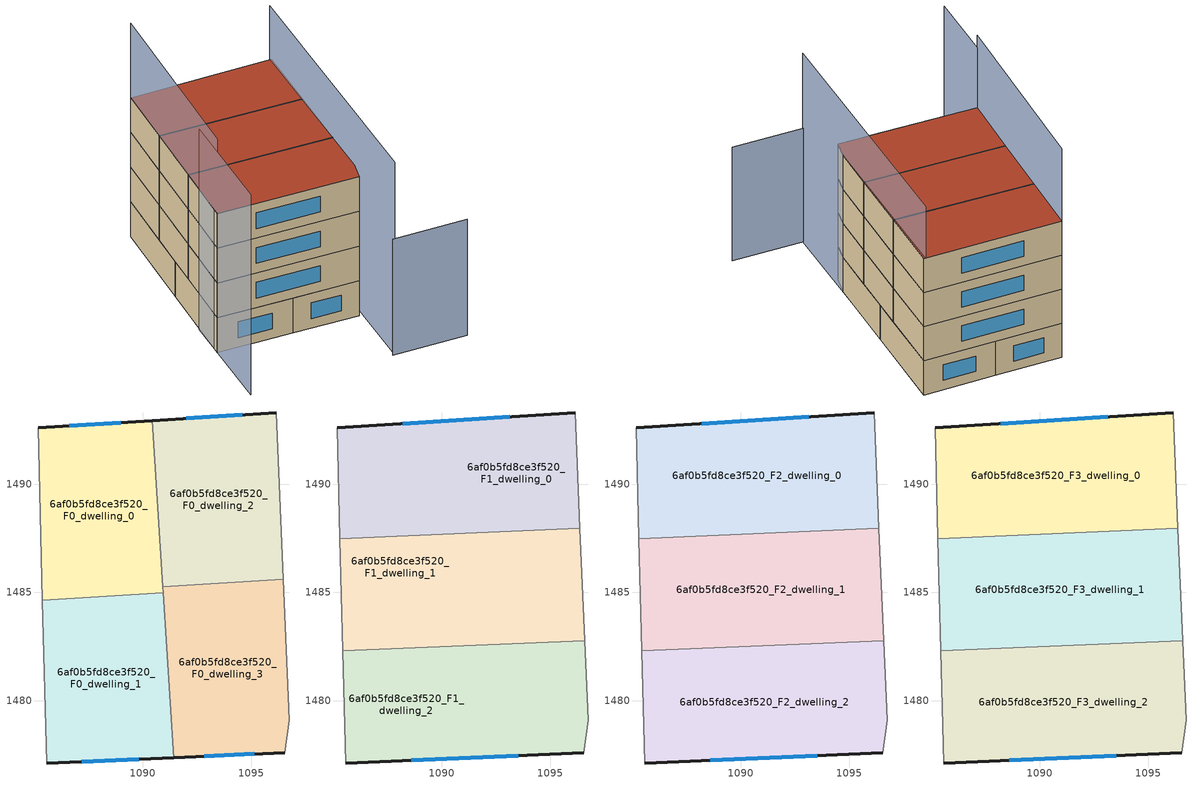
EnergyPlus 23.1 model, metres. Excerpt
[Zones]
6af0b5fd8ce3f520_F0_dwelling_0
 floor ground (EU_floor_Construction): 1090.44,1492.95 1090.94,1484.98 1085.35,1484.63 1085.15,1492.61 z0
 wall outside (EU_wall_Construction): 1090.44,1492.95 1085.15,1492.61 z0:3
 wall to 6af0b5fd8ce3f520_F0_dwelling_1 (EU_wall_Construction): 1085.35,1484.63 1090.94,1484.98 z0:3
 wall adiabatic (EU_wall_Construction): 1085.15,1492.61 1085.35,1484.63 z0:3
 wall to 6af0b5fd8ce3f520_F0_dwelling_2 (EU_wall_Construction): 1090.92,1485.26 1090.44,1492.95 z0:3
 wall to 6af0b5fd8ce3f520_F0_dwelling_3 (EU_wall_Construction): 1090.94,1484.98 1090.92,1485.26 z0:3
 window (EU_Window_Construction): 1088.98,1492.85 1086.6,1492.7 z0.83:2.17
6af0b5fd8ce3f520_F0_dwelling_1
 floor ground (EU_floor_Construction): 1090.94,1484.98 1091.42,1477.36 1085.55,1477.1 1085.35,1484.63 z0
 wall outside (EU_wall_Construction): 1085.55,1477.1 1091.42,1477.36 z0:3
 wall adiabatic (EU_wall_Construction): 1085.35,1484.63 1085.55,1477.1 z0:3
 wall to 6af0b5fd8ce3f520_F0_dwelling_3 (EU_wall_Construction): 1091.42,1477.36 1090.94,1484.98 z0:3
 window (EU_Window_Construction): 1087.16,1477.17 1089.8,1477.29 z0.83:2.17
6af0b5fd8ce3f520_F0_dwelling_2
 floor ground (EU_floor_Construction): 1096.16,1493.31 1096.48,1485.61 1090.92,1485.26 1090.44,1492.95 z0
 wall outside (EU_wall_Construction): 1096.16,1493.31 1090.44,1492.95 z0:3
 wall to 6af0b5fd8ce3f520_F0_dwelling_3 (EU_wall_Construction): 1090.92,1485.26 1096.48,1485.61 z0:3
 wall adiabatic (EU_wall_Construction): 1096.48,1485.61 1096.16,1493.31 z0:3
 window (EU_Window_Construction): 1094.58,1493.21 1092.01,1493.04 z0.83:2.17
6af0b5fd8ce3f520_F0_dwelling_3
 floor ground (EU_floor_Construction): 1096.48,1485.61 1096.75,1479.1 1096.55,1477.6 1091.42,1477.36 1090.92,1485.26 z0
 wall outside (EU_wall_Construction): 1091.42,1477.36 1096.55,1477.6 z0:3
 wall adiabatic (EU_wall_Construction): 1096.55,1477.6 1096.75,1479.1 1096.48,1485.61 z0:3
 window (EU_Window_Construction): 1092.83,1477.43 1095.14,1477.53 z0.83:2.17
6af0b5fd8ce3f520_F1_dwelling_0
 floor to 6af0b5fd8ce3f520_F0_dwelling_0 (EU_floor_Construction): 1090.44,1492.95 1090.77,1487.72 1085.28,1487.49 1085.15,1492.61 z3
 floor to 6af0b5fd8ce3f520_F0_dwelling_2 (EU_floor_Construction): 1096.16,1493.31 1096.38,1487.96 1090.77,1487.72 1090.44,1492.95 z3
 wall outside (EU_wall_Construction): 1096.16,1493.31 1085.15,1492.61 z3:6
 wall to 6af0b5fd8ce3f520_F1_dwelling_1 (EU_wall_Construction): 1085.28,1487.49 1096.38,1487.96 z3:6
 wall adiabatic (EU_wall_Construction): 1085.15,1492.61 1085.28,1487.49 / 1096.38,1487.96 1096.16,1493.31 z3:6
 window (EU_Window_Construction): 1093.13,1493.12 1088.18,1492.8 z3.83:5.17
6af0b5fd8ce3f520_F1_dwelling_1
 floor to 6af0b5fd8ce3f520_F0_dwelling_3 (EU_floor_Construction): 1096.48,1485.61 1096.6,1482.76 1091.09,1482.53 1090.92,1485.26 z3
 floor to 6af0b5fd8ce3f520_F0_dwelling_0 (EU_floor_Construction): 1090.77,1487.72 1090.94,1484.98 1085.35,1484.63 1085.28,1487.49 z3
 floor to 6af0b5fd8ce3f520_F0_dwelling_1 (EU_floor_Construction): 1090.94,1484.98 1091.09,1482.53 1085.41,1482.29 1085.35,1484.63 z3
 floor to 6af0b5fd8ce3f520_F0_dwelling_2 (EU_floor_Construction): 1096.38,1487.96 1096.48,1485.61 1090.92,1485.26 1090.77,1487.72 z3
 wall to 6af0b5fd8ce3f520_F1_dwelling_2 (EU_wall_Construction): 1085.41,1482.29 1096.6,1482.76 z3:6
 wall adiabatic (EU_wall_Construction): 1085.28,1487.49 1085.41,1482.29 / 1096.6,1482.76 1096.38,1487.96 z3:6
6af0b5fd8ce3f520_F1_dwelling_2
 floor to 6af0b5fd8ce3f520_F0_dwelling_1 (EU_floor_Construction): 1091.09,1482.53 1091.42,1477.36 1085.55,1477.1 1085.41,1482.29 z3
 floor to 6af0b5fd8ce3f520_F0_dwelling_3 (EU_floor_Construction): 1096.6,1482.76 1096.75,1479.1 1096.55,1477.6 1091.42,1477.36 1091.09,1482.53 z3
 wall outside (EU_wall_Construction): 1085.55,1477.1 1096.55,1477.6 z3:6
 wall adiabatic (EU_wall_Construction): 1096.55,1477.6 1096.75,1479.1 1096.6,1482.76 / 1085.41,1482.29 1085.55,1477.1 z3:6
 window (EU_Window_Construction): 1088.57,1477.24 1093.52,1477.46 z3.83:5.17
6af0b5fd8ce3f520_F2_dwelling_0
 floor to 6af0b5fd8ce3f520_F1_dwelling_0 (EU_floor_Construction): 1096.16,1493.31 1096.38,1487.96 1085.28,1487.49 1085.15,1492.61 z6
 wall outside (EU_wall_Construction): 1096.16,1493.31 1085.15,1492.61 z6:9
 wall to 6af0b5fd8ce3f520_F2_dwelling_1 (EU_wall_Construction): 1085.28,1487.49 1096.38,1487.96 z6:9
 wall adiabatic (EU_wall_Construction): 1085.15,1492.61 1085.28,1487.49 / 1096.38,1487.96 1096.16,1493.31 z6:9
 window (EU_Window_Construction): 1093.13,1493.12 1088.18,1492.8 z6.83:8.17
6af0b5fd8ce3f520_F2_dwelling_1
 floor to 6af0b5fd8ce3f520_F1_dwelling_1 (EU_floor_Construction): 1096.38,1487.96 1096.6,1482.76 1085.41,1482.29 1085.28,1487.49 z6
 wall to 6af0b5fd8ce3f520_F2_dwelling_2 (EU_wall_Construction): 1085.41,1482.29 1096.6,1482.76 z6:9
 wall adiabatic (EU_wall_Construction): 1085.28,1487.49 1085.41,1482.29 / 1096.6,1482.76 1096.38,1487.96 z6:9
6af0b5fd8ce3f520_F2_dwelling_2
 floor to 6af0b5fd8ce3f520_F1_dwelling_2 (EU_floor_Construction): 1096.6,1482.76 1096.75,1479.1 1096.55,1477.6 1085.55,1477.1 1085.41,1482.29 z6
 wall outside (EU_wall_Construction): 1085.55,1477.1 1096.55,1477.6 z6:9
 wall adiabatic (EU_wall_Construction): 1096.55,1477.6 1096.75,1479.1 1096.6,1482.76 / 1085.41,1482.29 1085.55,1477.1 z6:9
 window (EU_Window_Construction): 1088.57,1477.24 1093.52,1477.46 z6.83:8.17
6af0b5fd8ce3f520_F3_dwelling_0
 floor to 6af0b5fd8ce3f520_F2_dwelling_0 (EU_floor_Construction): 1096.16,1493.31 1096.38,1487.96 1085.28,1487.49 1085.15,1492.61 z9
 wall outside (EU_wall_Construction): 1096.16,1493.31 1085.15,1492.61 z9:12
 wall to 6af0b5fd8ce3f520_F3_dwelling_1 (EU_wall_Construction): 1085.28,1487.49 1096.38,1487.96 z9:12
 wall adiabatic (EU_wall_Construction): 1085.15,1492.61 1085.28,1487.49 / 1096.38,1487.96 1096.16,1493.31 z9:12
 window (EU_Window_Construction): 1093.13,1493.12 1088.18,1492.8 z9.83:11.17
 roof outside (EU_roof_Construction): 1096.38,1487.96 1096.16,1493.31 1085.15,1492.61 1085.28,1487.49 z12
6af0b5fd8ce3f520_F3_dwelling_1
 floor to 6af0b5fd8ce3f520_F2_dwelling_1 (EU_floor_Construction): 1096.38,1487.96 1096.6,1482.76 1085.41,1482.29 1085.28,1487.49 z9
 wall to 6af0b5fd8ce3f520_F3_dwelling_2 (EU_wall_Construction): 1085.41,1482.29 1096.6,1482.76 z9:12
 wall adiabatic (EU_wall_Construction): 1085.28,1487.49 1085.41,1482.29 / 1096.6,1482.76 1096.38,1487.96 z9:12
 roof outside (EU_roof_Construction): 1096.6,1482.76 1096.38,1487.96 1085.28,1487.49 1085.41,1482.29 z12
6af0b5fd8ce3f520_F3_dwelling_2
 floor to 6af0b5fd8ce3f520_F2_dwelling_2 (EU_floor_Construction): 1096.6,1482.76 1096.75,1479.1 1096.55,1477.6 1085.55,1477.1 1085.41,1482.29 z9
 wall outside (EU_wall_Construction): 1085.55,1477.1 1096.55,1477.6 z9:12
 wall adiabatic (EU_wall_Construction): 1096.55,1477.6 1096.75,1479.1 1096.6,1482.76 / 1085.41,1482.29 1085.55,1477.1 z9:12
 window (EU_Window_Construction): 1088.57,1477.24 1093.52,1477.46 z9.83:11.17
 roof outside (EU_roof_Construction): 1096.55,1477.6 1096.75,1479.1 1096.6,1482.76 1085.41,1482.29 1085.55,1477.1 z12
shading: 1096.95,1472.19 1102.75,1472.54 z0:10; 1097.11,1472.2 1096.01,1493.35 z0:16.6; 1085.39,1480.17 1085.83,1471.37 z0:17.3; 1085.15,1492.61 1085.54,1477.1 z0:18.4
[Building]
EU S2 Campaign: North Axis=0; Terrain=City; Solar Distribution=FullExterior
[Site:Location]
Lyon-Bron: Latitude=45.75; Longitude=5; Time Zone=1; Elevation=198
[SizingPeriod:WeatherFileDays]
AnnualSizingPeriod: Begin Month=1; Begin Day of Month=1; End Month=12; End Day of Month=31; Day of Week for Start Day=Monday; Use Weather File Daylight Saving Period=No; Use Weather File Rain and Snow Indicators=No
[MATERIAL]
EU_InternalMass_Material: Roughness=MediumRough; Thickness=0.1; Conductivity=1; Density=1800; Specific Heat=900; Thermal Absorptance=0.9; Solar Absorptance=0.7; Visible Absorptance=0.7
[MATERIAL:NOMASS] Roughness=MediumRough; Thermal Absorptance=0.9; Solar Absorptance=0.7; Visible Absorptance=0.7
Name | Thermal Resistance
EU_wall_NoMass | 0.87146
EU_roof_NoMass | 0.842276
EU_floor_NoMass | 0.496999
[WINDOWMATERIAL:SIMPLEGLAZINGSYSTEM]
EU_Window_SimpleGlazing: UFactor=2.2525; Solar Heat Gain Coefficient=0.76; Visible Transmittance=0.76
[CONSTRUCTION]
EU_wall_Construction: EU_wall_NoMass
EU_roof_Construction: EU_roof_NoMass
EU_floor_Construction: EU_floor_NoMass
EU_Window_Construction: EU_Window_SimpleGlazing
EU_InternalMass_Construction: EU_InternalMass_Material
[ZONE] Type=1; Multiplier=1; Ceiling Height=autocalculate; Floor Area=autocalculate; Part of Total Floor Area=Yes
Name | Volume
6af0b5fd8ce3f520_F0_dwelling_0 | 130.461
6af0b5fd8ce3f520_F1_dwelling_0; 6af0b5fd8ce3f520_F2_dwelling_0; 6af0b5fd8ce3f520_F3_dwelling_0 | 173.955
6af0b5fd8ce3f520_F0_dwelling_1 | 130.456
6af0b5fd8ce3f520_F1_dwelling_1; 6af0b5fd8ce3f520_F2_dwelling_1; 6af0b5fd8ce3f520_F3_dwelling_1 | 173.941
6af0b5fd8ce3f520_F0_dwelling_2 | 130.479
6af0b5fd8ce3f520_F1_dwelling_2; 6af0b5fd8ce3f520_F2_dwelling_2; 6af0b5fd8ce3f520_F3_dwelling_2 | 173.964
6af0b5fd8ce3f520_F0_dwelling_3 | 130.469
[INTERNALMASS] Construction=EU_InternalMass_Construction
Name | Zone or ZoneList | Surface Area
6af0b5fd8ce3f520_F0_dwelling_0_EU_InternalMass | 6af0b5fd8ce3f520_F0_dwelling_0 | 43.4875
6af0b5fd8ce3f520_F0_dwelling_1_EU_InternalMass | 6af0b5fd8ce3f520_F0_dwelling_1 | 43.4853
6af0b5fd8ce3f520_F0_dwelling_2_EU_InternalMass | 6af0b5fd8ce3f520_F0_dwelling_2 | 43.4931
6af0b5fd8ce3f520_F0_dwelling_3_EU_InternalMass | 6af0b5fd8ce3f520_F0_dwelling_3 | 43.4895
6af0b5fd8ce3f520_F1_dwelling_0_EU_InternalMass | 6af0b5fd8ce3f520_F1_dwelling_0 | 57.9845
6af0b5fd8ce3f520_F1_dwelling_1_EU_InternalMass | 6af0b5fd8ce3f520_F1_dwelling_1 | 57.9805
6af0b5fd8ce3f520_F1_dwelling_2_EU_InternalMass | 6af0b5fd8ce3f520_F1_dwelling_2 | 57.9881
6af0b5fd8ce3f520_F2_dwelling_0_EU_InternalMass | 6af0b5fd8ce3f520_F2_dwelling_0 | 57.9845
6af0b5fd8ce3f520_F2_dwelling_1_EU_InternalMass | 6af0b5fd8ce3f520_F2_dwelling_1 | 57.9805
6af0b5fd8ce3f520_F2_dwelling_2_EU_InternalMass | 6af0b5fd8ce3f520_F2_dwelling_2 | 57.9881
6af0b5fd8ce3f520_F3_dwelling_0_EU_InternalMass | 6af0b5fd8ce3f520_F3_dwelling_0 | 57.9845
6af0b5fd8ce3f520_F3_dwelling_1_EU_InternalMass | 6af0b5fd8ce3f520_F3_dwelling_1 | 57.9805
6af0b5fd8ce3f520_F3_dwelling_2_EU_InternalMass | 6af0b5fd8ce3f520_F3_dwelling_2 | 57.9881
[OTHEREQUIPMENT] Fuel Type=Electricity; Design Level Calculation Method=Watts/Area; Power per Zone Floor Area=1; Fraction Latent=0; Fraction Radiant=0; Fraction Lost=0; Carbon Dioxide Generation Rate=0; EndUse Subcategory=EU_Step8_InternalGains
Name | Zone or ZoneList or Space or SpaceList | Schedule
EU_Step8_InternalGain_6af0b5fd8ce3f520_F0_dwelling_0_f000 | 6af0b5fd8ce3f520_F0_dwelling_0 | EU_Step8_GainSchedule_6af0b5fd8ce3f520_F0_dwelling_0_f000
EU_Step8_InternalGain_6af0b5fd8ce3f520_F0_dwelling_1_f000 | 6af0b5fd8ce3f520_F0_dwelling_1 | EU_Step8_GainSchedule_6af0b5fd8ce3f520_F0_dwelling_1_f000
EU_Step8_InternalGain_6af0b5fd8ce3f520_F0_dwelling_2_f000 | 6af0b5fd8ce3f520_F0_dwelling_2 | EU_Step8_GainSchedule_6af0b5fd8ce3f520_F0_dwelling_2_f000
EU_Step8_InternalGain_6af0b5fd8ce3f520_F0_dwelling_3_f000 | 6af0b5fd8ce3f520_F0_dwelling_3 | EU_Step8_GainSchedule_6af0b5fd8ce3f520_F0_dwelling_3_f000
EU_Step8_InternalGain_6af0b5fd8ce3f520_F1_dwelling_0_f000 | 6af0b5fd8ce3f520_F1_dwelling_0 | EU_Step8_GainSchedule_6af0b5fd8ce3f520_F1_dwelling_0_f000
EU_Step8_InternalGain_6af0b5fd8ce3f520_F1_dwelling_1_f000 | 6af0b5fd8ce3f520_F1_dwelling_1 | EU_Step8_GainSchedule_6af0b5fd8ce3f520_F1_dwelling_1_f000
EU_Step8_InternalGain_6af0b5fd8ce3f520_F1_dwelling_2_f000 | 6af0b5fd8ce3f520_F1_dwelling_2 | EU_Step8_GainSchedule_6af0b5fd8ce3f520_F1_dwelling_2_f000
EU_Step8_InternalGain_6af0b5fd8ce3f520_F2_dwelling_0_f000 | 6af0b5fd8ce3f520_F2_dwelling_0 | EU_Step8_GainSchedule_6af0b5fd8ce3f520_F2_dwelling_0_f000
EU_Step8_InternalGain_6af0b5fd8ce3f520_F2_dwelling_1_f000 | 6af0b5fd8ce3f520_F2_dwelling_1 | EU_Step8_GainSchedule_6af0b5fd8ce3f520_F2_dwelling_1_f000
EU_Step8_InternalGain_6af0b5fd8ce3f520_F2_dwelling_2_f000 | 6af0b5fd8ce3f520_F2_dwelling_2 | EU_Step8_GainSchedule_6af0b5fd8ce3f520_F2_dwelling_2_f000
EU_Step8_InternalGain_6af0b5fd8ce3f520_F3_dwelling_0_f000 | 6af0b5fd8ce3f520_F3_dwelling_0 | EU_Step8_GainSchedule_6af0b5fd8ce3f520_F3_dwelling_0_f000
EU_Step8_InternalGain_6af0b5fd8ce3f520_F3_dwelling_1_f000 | 6af0b5fd8ce3f520_F3_dwelling_1 | EU_Step8_GainSchedule_6af0b5fd8ce3f520_F3_dwelling_1_f000
EU_Step8_InternalGain_6af0b5fd8ce3f520_F3_dwelling_2_f000 | 6af0b5fd8ce3f520_F3_dwelling_2 | EU_Step8_GainSchedule_6af0b5fd8ce3f520_F3_dwelling_2_f000
[ZONEVENTILATION:DESIGNFLOWRATE] Schedule=EU_AlwaysOn; Design Flow Rate Calculation Method=AirChanges/Hour; Air Changes per Hour=0.425; Ventilation Type=Natural; Fan Pressure Rise=0; Fan Total Efficiency=1; Constant Term Coefficient=1; Temperature Term Coefficient=0; Velocity Term Coefficient=0; Velocity Squared Term Coefficient=0; Minimum Indoor Temperature=-100; Maximum Indoor Temperature=100; Delta Temperature=-100; Minimum Outdoor Temperature=-100; Maximum Outdoor Temperature=100; Maximum Wind Speed=40
Name | Zone or ZoneList or Space or SpaceList
EU_ConstantAir_6af0b5fd8ce3f520_F0_dwelling_0 | 6af0b5fd8ce3f520_F0_dwelling_0
EU_ConstantAir_6af0b5fd8ce3f520_F0_dwelling_1 | 6af0b5fd8ce3f520_F0_dwelling_1
EU_ConstantAir_6af0b5fd8ce3f520_F0_dwelling_2 | 6af0b5fd8ce3f520_F0_dwelling_2
EU_ConstantAir_6af0b5fd8ce3f520_F0_dwelling_3 | 6af0b5fd8ce3f520_F0_dwelling_3
EU_ConstantAir_6af0b5fd8ce3f520_F1_dwelling_0 | 6af0b5fd8ce3f520_F1_dwelling_0
EU_ConstantAir_6af0b5fd8ce3f520_F1_dwelling_1 | 6af0b5fd8ce3f520_F1_dwelling_1
EU_ConstantAir_6af0b5fd8ce3f520_F1_dwelling_2 | 6af0b5fd8ce3f520_F1_dwelling_2
EU_ConstantAir_6af0b5fd8ce3f520_F2_dwelling_0 | 6af0b5fd8ce3f520_F2_dwelling_0
EU_ConstantAir_6af0b5fd8ce3f520_F2_dwelling_1 | 6af0b5fd8ce3f520_F2_dwelling_1
EU_ConstantAir_6af0b5fd8ce3f520_F2_dwelling_2 | 6af0b5fd8ce3f520_F2_dwelling_2
EU_ConstantAir_6af0b5fd8ce3f520_F3_dwelling_0 | 6af0b5fd8ce3f520_F3_dwelling_0
EU_ConstantAir_6af0b5fd8ce3f520_F3_dwelling_1 | 6af0b5fd8ce3f520_F3_dwelling_1
EU_ConstantAir_6af0b5fd8ce3f520_F3_dwelling_2 | 6af0b5fd8ce3f520_F3_dwelling_2
[HVACTEMPLATE:THERMOSTAT] Constant Heating Setpoint=20; Constant Cooling Setpoint=50
EU_HeatOnly_6af0b5fd8ce3f520_F0_dwelling_0; EU_HeatOnly_6af0b5fd8ce3f520_F0_dwelling_1; EU_HeatOnly_6af0b5fd8ce3f520_F0_dwelling_2; EU_HeatOnly_6af0b5fd8ce3f520_F0_dwelling_3; EU_HeatOnly_6af0b5fd8ce3f520_F1_dwelling_0; EU_HeatOnly_6af0b5fd8ce3f520_F1_dwelling_1; EU_HeatOnly_6af0b5fd8ce3f520_F1_dwelling_2; EU_HeatOnly_6af0b5fd8ce3f520_F2_dwelling_0; EU_HeatOnly_6af0b5fd8ce3f520_F2_dwelling_1; EU_HeatOnly_6af0b5fd8ce3f520_F2_dwelling_2; EU_HeatOnly_6af0b5fd8ce3f520_F3_dwelling_0; EU_HeatOnly_6af0b5fd8ce3f520_F3_dwelling_1; EU_HeatOnly_6af0b5fd8ce3f520_F3_dwelling_2
[HVACTEMPLATE:ZONE:IDEALLOADSAIRSYSTEM] System Availability Schedule=EU_AlwaysOn; Maximum Heating Supply Air Temperature=50; Minimum Cooling Supply Air Temperature=13; Maximum Heating Supply Air Humidity Ratio=0.0156; Minimum Cooling Supply Air Humidity Ratio=0.0077; Heating Limit=NoLimit; Cooling Limit=NoLimit; Heating Availability Schedule=EU_AlwaysOn; Cooling Availability Schedule=EU_CoolingOff; Dehumidification Control Type=ConstantSensibleHeatRatio; Cooling Sensible Heat Ratio=0.7; Dehumidification Setpoint=60; Humidification Control Type=None; Humidification Setpoint=30; Outdoor Air Method=None; Outdoor Air Flow Rate per Person=0.00944; Outdoor Air Flow Rate per Zone Floor Area=0; Outdoor Air Flow Rate per Zone=0; Demand Controlled Ventilation Type=None; Outdoor Air Economizer Type=NoEconomizer; Heat Recovery Type=None; Sensible Heat Recovery Effectiveness=0.7; Latent Heat Recovery Effectiveness=0.65
Name | Template Thermostat
6af0b5fd8ce3f520_F0_dwelling_0 | EU_HeatOnly_6af0b5fd8ce3f520_F0_dwelling_0
6af0b5fd8ce3f520_F0_dwelling_1 | EU_HeatOnly_6af0b5fd8ce3f520_F0_dwelling_1
6af0b5fd8ce3f520_F0_dwelling_2 | EU_HeatOnly_6af0b5fd8ce3f520_F0_dwelling_2
6af0b5fd8ce3f520_F0_dwelling_3 | EU_HeatOnly_6af0b5fd8ce3f520_F0_dwelling_3
6af0b5fd8ce3f520_F1_dwelling_0 | EU_HeatOnly_6af0b5fd8ce3f520_F1_dwelling_0
6af0b5fd8ce3f520_F1_dwelling_1 | EU_HeatOnly_6af0b5fd8ce3f520_F1_dwelling_1
6af0b5fd8ce3f520_F1_dwelling_2 | EU_HeatOnly_6af0b5fd8ce3f520_F1_dwelling_2
6af0b5fd8ce3f520_F2_dwelling_0 | EU_HeatOnly_6af0b5fd8ce3f520_F2_dwelling_0
6af0b5fd8ce3f520_F2_dwelling_1 | EU_HeatOnly_6af0b5fd8ce3f520_F2_dwelling_1
6af0b5fd8ce3f520_F2_dwelling_2 | EU_HeatOnly_6af0b5fd8ce3f520_F2_dwelling_2
6af0b5fd8ce3f520_F3_dwelling_0 | EU_HeatOnly_6af0b5fd8ce3f520_F3_dwelling_0
6af0b5fd8ce3f520_F3_dwelling_1 | EU_HeatOnly_6af0b5fd8ce3f520_F3_dwelling_1
6af0b5fd8ce3f520_F3_dwelling_2 | EU_HeatOnly_6af0b5fd8ce3f520_F3_dwelling_2
[SIZING:ZONE] Zone Cooling Design Supply Air Temperature Input Method=SupplyAirTemperature; Zone Cooling Design Supply Air Temperature=13; Zone Heating Design Supply Air Temperature Input Method=SupplyAirTemperature; Zone Heating Design Supply Air Temperature=50; Zone Cooling Design Supply Air Humidity Ratio=0.008; Zone Heating Design Supply Air Humidity Ratio=0.008; Cooling Design Air Flow Method=DesignDay; Cooling Design Air Flow Rate=0; Cooling Minimum Air Flow per Zone Floor Area=0.000762; Cooling Minimum Air Flow=0; Cooling Minimum Air Flow Fraction=0.2; Heating Design Air Flow Method=DesignDay; Heating Design Air Flow Rate=0; Heating Maximum Air Flow per Zone Floor Area=0.002032; Heating Maximum Air Flow=0.141576; Heating Maximum Air Flow Fraction=0.3; Account for Dedicated Outdoor Air System=No; Dedicated Outdoor Air System Control Strategy=NeutralSupplyAir; Dedicated Outdoor Air Low Setpoint Temperature for Design=autosize; Dedicated Outdoor Air High Setpoint Temperature for Design=autosize; Zone Load Sizing Method=Sensible Load Only No Latent Load; Zone Latent Cooling Design Supply Air Humidity Ratio Input Method=HumidityRatioDifference; Zone Cooling Design Supply Air Humidity Ratio Difference=0.005; Zone Latent Heating Design Supply Air Humidity Ratio Input Method=HumidityRatioDifference; Zone Humidification Design Supply Air Humidity Ratio Difference=0.005
6af0b5fd8ce3f520_F0_dwelling_0; 6af0b5fd8ce3f520_F0_dwelling_1; 6af0b5fd8ce3f520_F0_dwelling_2; 6af0b5fd8ce3f520_F0_dwelling_3; 6af0b5fd8ce3f520_F1_dwelling_0; 6af0b5fd8ce3f520_F1_dwelling_1; 6af0b5fd8ce3f520_F1_dwelling_2; 6af0b5fd8ce3f520_F2_dwelling_0; 6af0b5fd8ce3f520_F2_dwelling_1; 6af0b5fd8ce3f520_F2_dwelling_2; 6af0b5fd8ce3f520_F3_dwelling_0; 6af0b5fd8ce3f520_F3_dwelling_1; 6af0b5fd8ce3f520_F3_dwelling_2
[SCHEDULE:CONSTANT]
Name | Hourly Value
EU_AlwaysOn | 1
EU_CoolingOff | 0
[SCHEDULE:FILE] Column Number=1; Rows to Skip at Top=0; Number of Hours of Data=8760; Column Separator=Comma; Interpolate to Timestep=No; Minutes per Item=60; Adjust Schedule for Daylight Savings=Yes
Name | File
EU_Step8_GainSchedule_6af0b5fd8ce3f520_F0_dwelling_0_f000 | ../../schedules/6af0b5fd8ce3f520/6af0b5fd8ce3f520_F0_dwelling_0_f000_gain.csv
EU_Step8_GainSchedule_6af0b5fd8ce3f520_F0_dwelling_1_f000 | ../../schedules/6af0b5fd8ce3f520/6af0b5fd8ce3f520_F0_dwelling_1_f000_gain.csv
EU_Step8_GainSchedule_6af0b5fd8ce3f520_F0_dwelling_2_f000 | ../../schedules/6af0b5fd8ce3f520/6af0b5fd8ce3f520_F0_dwelling_2_f000_gain.csv
EU_Step8_GainSchedule_6af0b5fd8ce3f520_F0_dwelling_3_f000 | ../../schedules/6af0b5fd8ce3f520/6af0b5fd8ce3f520_F0_dwelling_3_f000_gain.csv
EU_Step8_GainSchedule_6af0b5fd8ce3f520_F1_dwelling_0_f000 | ../../schedules/6af0b5fd8ce3f520/6af0b5fd8ce3f520_F1_dwelling_0_f000_gain.csv
EU_Step8_GainSchedule_6af0b5fd8ce3f520_F1_dwelling_1_f000 | ../../schedules/6af0b5fd8ce3f520/6af0b5fd8ce3f520_F1_dwelling_1_f000_gain.csv
EU_Step8_GainSchedule_6af0b5fd8ce3f520_F1_dwelling_2_f000 | ../../schedules/6af0b5fd8ce3f520/6af0b5fd8ce3f520_F1_dwelling_2_f000_gain.csv
EU_Step8_GainSchedule_6af0b5fd8ce3f520_F2_dwelling_0_f000 | ../../schedules/6af0b5fd8ce3f520/6af0b5fd8ce3f520_F2_dwelling_0_f000_gain.csv
EU_Step8_GainSchedule_6af0b5fd8ce3f520_F2_dwelling_1_f000 | ../../schedules/6af0b5fd8ce3f520/6af0b5fd8ce3f520_F2_dwelling_1_f000_gain.csv
EU_Step8_GainSchedule_6af0b5fd8ce3f520_F2_dwelling_2_f000 | ../../schedules/6af0b5fd8ce3f520/6af0b5fd8ce3f520_F2_dwelling_2_f000_gain.csv
EU_Step8_GainSchedule_6af0b5fd8ce3f520_F3_dwelling_0_f000 | ../../schedules/6af0b5fd8ce3f520/6af0b5fd8ce3f520_F3_dwelling_0_f000_gain.csv
EU_Step8_GainSchedule_6af0b5fd8ce3f520_F3_dwelling_1_f000 | ../../schedules/6af0b5fd8ce3f520/6af0b5fd8ce3f520_F3_dwelling_1_f000_gain.csv
EU_Step8_GainSchedule_6af0b5fd8ce3f520_F3_dwelling_2_f000 | ../../schedules/6af0b5fd8ce3f520/6af0b5fd8ce3f520_F3_dwelling_2_f000_gain.csv
